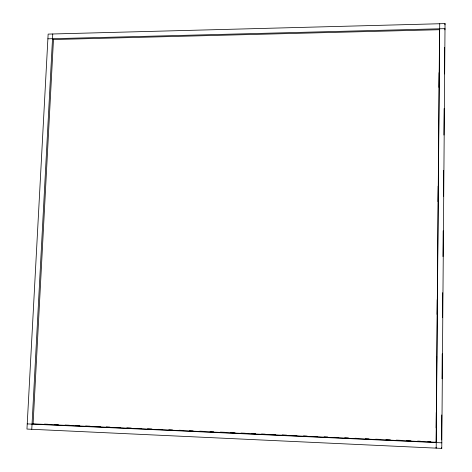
<?xml version="1.0" encoding="UTF-8"?>
<svg xmlns="http://www.w3.org/2000/svg" width="472" height="472" viewBox="0 0 472 472"><rect width="100%" height="100%" fill="white"/><g stroke="black" fill="none" stroke-linecap="round" stroke-linejoin="round"><path stroke-width="0.71" d="M441.556 439.981L441.751 414.941M442.028 378.851L442.223 353.811M442.5 317.721L442.695 292.681M442.972 256.591L443.173 230.814M443.444 196.199L443.639 170.422M443.916 135.069L444.123 108.554M444.388 73.939L444.594 47.424M441.774 448.4L445.043 23.6L48.144 34.102L26.957 429.066L441.774 448.4L441.497 447.721M436.116 427.933L436.246 412.451M436.588 371.175L436.712 356.431M437.06 314.417L437.184 299.673M437.538 257.653L437.662 242.915M438.004 201.632L438.134 186.157M438.482 144.137L438.606 129.393M438.96 87.379L439.084 72.635M439.727 23.742L436.193 448.14L435.951 447.468M32.049 424.127L33.099 423.88L53.472 39.53L52.522 38.704M31.771 429.29L52.77 33.978M439.432 30.621L439.686 28.798M444.854 24.833L445.043 23.6M444.819 29.878L445.007 28.662L47.89 38.822M53.472 39.53L439.556 29.712L436.122 442.258L33.099 423.88M44.445 424.104L48.12 424.275M54.746 424.576L58.428 424.741M65.053 425.042L69.467 425.242M75.355 425.514L79.774 425.714M85.662 425.98L90.075 426.181M95.963 426.452L100.377 426.653M106.265 426.918L109.946 427.089M116.572 427.39L120.254 427.555M126.874 427.862L131.293 428.063M137.181 428.328L141.594 428.529M147.482 428.8L151.901 429.001M158.521 429.302L162.203 429.467M168.828 429.768L172.51 429.939M179.13 430.24L182.811 430.405M189.437 430.706L193.119 430.877M199.739 431.178L203.42 431.343M210.046 431.644L213.722 431.815M220.347 432.116L224.766 432.317M230.655 432.588L235.068 432.789M240.956 433.054L245.375 433.255M251.263 433.526L255.677 433.727M261.565 433.992L265.246 434.163M271.866 434.464L275.548 434.629M282.173 434.93L286.587 435.131M293.212 435.432L296.894 435.603M303.52 435.904L307.195 436.069M313.821 436.376L317.503 436.541M324.128 436.842L327.804 437.007M334.43 437.314L338.111 437.479M344.731 437.78L348.413 437.951M355.038 438.252L358.72 438.417M365.34 438.718L369.021 438.889M375.647 439.19L380.06 439.391M385.948 439.656L390.368 439.857M396.256 440.128L400.669 440.329M406.557 440.594L410.976 440.795M417.596 441.102L420.54 441.231M427.903 441.568L430.847 441.703M27.228 423.903L441.816 442.83L441.538 442.187M435.998 441.939L436.24 442.577"/></g></svg>
